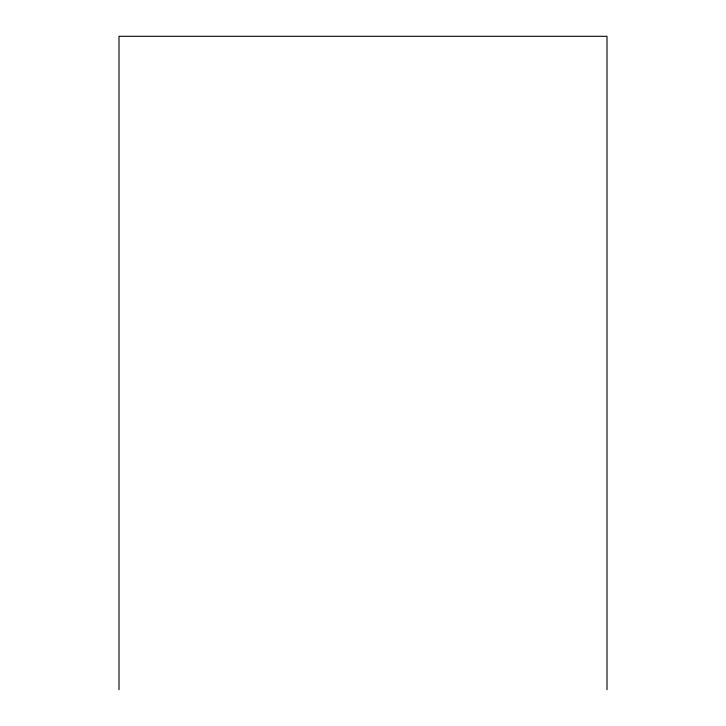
<?xml version="1.0" encoding="UTF-8"?>
<svg xmlns="http://www.w3.org/2000/svg" width="726" height="726" viewBox="0 0 726 726"><rect width="100%" height="100%" fill="white"/><g stroke="black" fill="none" stroke-linecap="round" stroke-linejoin="round"><path stroke-width="1.09" d="M607 689.7L607 36.3L119 36.3L119 689.7"/></g></svg>
